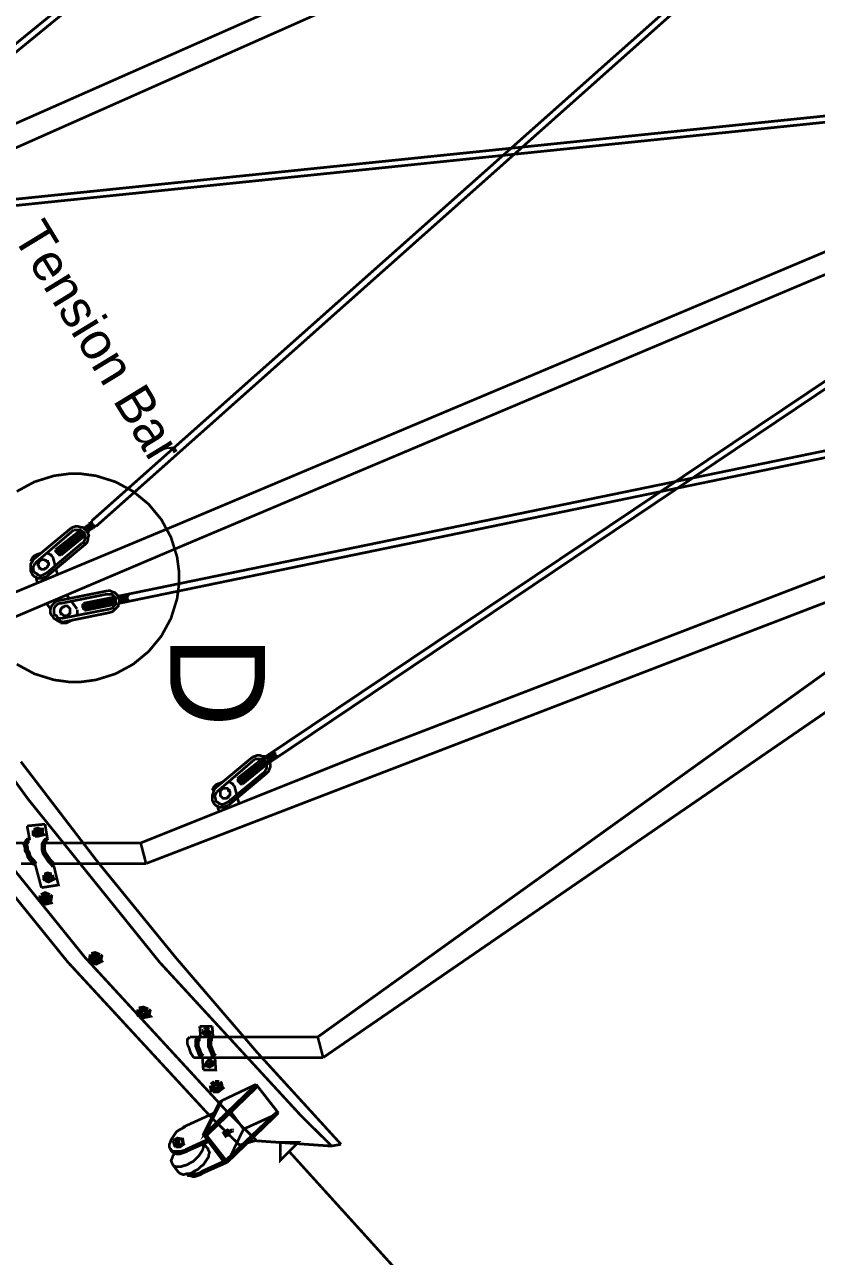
# Model space of a CAD drawing. Extents: x 0 to 11.7, y 0 to 16.5.
# Drawn here: x 5.7 to 7.175, y 6.169 to 8.465 of the extents above; entities that cross this region are included whole.
import ezdxf

# ---------------------------------------------------------------- set-up
doc = ezdxf.new("R2010")
doc.units = 0
doc.layers.get('0').update_dxf_attribs({"linetype": 'CONTINUOUS'})

msp = doc.modelspace()

# ---------------------------------------------------------------- linework, layer by layer
at = {"color": 0}
for points, const_width in [([(7.05111, 9.54443), (5.45281, 8.2411)], 0.005), ([(7.0561, 9.53614), (5.46278, 8.23281)], 0.005), ([(5.20942, 8.07112), (7.55111, 9.10612)], 0.005), ([(7.56944, 9.07275), (5.22775, 8.03276)], 0.005), ([(7.39779, 8.93778), (5.82443, 7.53944)], 0.005), ([(7.40608, 8.92947), (5.83279, 7.52946)], 0.005), ([(7.97444, 8.3711), (5.98443, 7.53276), (5.59278, 7.36947)], 0.005), ([(7.77447, 8.35444), (5.52111, 8.12278)], 0.005), ([(7.77447, 8.34278), (5.52279, 8.11111)], 0.005), ([(7.99447, 8.33778), (6.00444, 7.49778), (5.6161, 7.33279)], 0.005), ([(7.82611, 8.22613), (6.14279, 7.09614)], 0.005), ([(7.82943, 8.21446), (6.1511, 7.0861)], 0.005), ([(8.01281, 7.83946), (5.87446, 7.39947)], 0.005), ([(8.01611, 7.82781), (5.87608, 7.38613)], 0.005), ([(7.72944, 7.64279), (6.32443, 7.10275), (5.91613, 6.93946)], 0.005), ([(5.68506, 7.27263), (5.71804, 7.25472), (5.7545, 7.24338), (5.78386, 7.23942), (5.79362, 7.23942), (5.80344, 7.23942), (5.83279, 7.24338), (5.86919, 7.25472), (5.90218, 7.27263), (5.93093, 7.29633), (5.95464, 7.32508), (5.97254, 7.35807), (5.98389, 7.39447), (5.98779, 7.42383), (5.98779, 7.4336), (5.98779, 7.4336), (5.98779, 7.44342), (5.98389, 7.47276), (5.97254, 7.50922), (5.95464, 7.54221), (5.93093, 7.5709), (5.90218, 7.59462), (5.86919, 7.61253), (5.83279, 7.62386), (5.80344, 7.62776), (5.79362, 7.62776), (5.78386, 7.62776), (5.7545, 7.62386), (5.71804, 7.61253), (5.68506, 7.59462)], 0.005), ([(7.74778, 7.60113), (6.33778, 7.05946), (5.92611, 6.9011)], 0.005), ([(7.75944, 7.57275), (6.25613, 6.53944)], 0.005), ([(5.81278, 7.4961), (5.81614, 7.49946), (5.81776, 7.50444), (5.81776, 7.50776), (5.81944, 7.51281), (5.81776, 7.51611), (5.81614, 7.51942), (5.81446, 7.52279), (5.81108, 7.52447), (5.80778, 7.52778), (5.80447, 7.52778), (5.79943, 7.52946), (5.79443, 7.52946), (5.78944, 7.52778), (5.78614, 7.5261)], 0.005), ([(5.82113, 7.51942), (5.81944, 7.51942), (5.81776, 7.52111), (5.81614, 7.52111), (5.81446, 7.52279), (5.81278, 7.52447), (5.81278, 7.5261), (5.81278, 7.52778), (5.81278, 7.52946)], 0.005), ([(5.82275, 7.52111), (5.82113, 7.52279), (5.81944, 7.52279), (5.81776, 7.52279), (5.81614, 7.52447), (5.81614, 7.5261), (5.81446, 7.52778), (5.81446, 7.52946), (5.81446, 7.53108)], 0.005), ([(5.82611, 7.52447), (5.82443, 7.52447), (5.82275, 7.52447), (5.82113, 7.5261), (5.81944, 7.5261), (5.81776, 7.52778), (5.81776, 7.52946), (5.81614, 7.53108), (5.81614, 7.53276)], 0.005), ([(5.82781, 7.5261), (5.82611, 7.5261), (5.82443, 7.5261), (5.82275, 7.52778), (5.82113, 7.52946), (5.81944, 7.53108), (5.81944, 7.53276), (5.81944, 7.53444)], 0.005), ([(5.83111, 7.52778), (5.82781, 7.52778), (5.82611, 7.52946), (5.82443, 7.53108), (5.82275, 7.53276), (5.82275, 7.53444), (5.82113, 7.53614), (5.82113, 7.53776)], 0.005), ([(5.83279, 7.52946), (5.83111, 7.52946), (5.82943, 7.53108), (5.82781, 7.53108), (5.82611, 7.53276), (5.82611, 7.53444), (5.82443, 7.53614), (5.82443, 7.53776), (5.82443, 7.53944)], 0.005), ([(6.2461, 6.57781), (7.58111, 7.53614)], 0.005), ([(5.78614, 7.5261), (5.7161, 7.46778)], 0.005), ([(5.79113, 7.52279), (5.71946, 7.4611)], 0.005), ([(5.80447, 7.52279), (5.75776, 7.48611)], 0.005), ([(5.81278, 7.51281), (5.76779, 7.47613)], 0.005), ([(5.79275, 7.49778), (5.79113, 7.49778), (5.78944, 7.49778), (5.78776, 7.49946), (5.78614, 7.49946), (5.78614, 7.50108), (5.78444, 7.50276), (5.78444, 7.50444), (5.78444, 7.50612)], 0.005), ([(5.79443, 7.49946), (5.79275, 7.49946), (5.79113, 7.49946), (5.78944, 7.50108), (5.78776, 7.50276), (5.78614, 7.50444), (5.78614, 7.50612), (5.78614, 7.50776)], 0.005), ([(5.79779, 7.50108), (5.79443, 7.50108), (5.79275, 7.50108), (5.79275, 7.50276), (5.79113, 7.50276), (5.78944, 7.50444), (5.78944, 7.50612), (5.78776, 7.50776), (5.78776, 7.50944)], 0.005), ([(5.8061, 7.49778), (5.80946, 7.49946), (5.81108, 7.50276), (5.81278, 7.50612), (5.81278, 7.50944), (5.81278, 7.51281), (5.81108, 7.51611), (5.81108, 7.51779), (5.80778, 7.51942), (5.8061, 7.52111), (5.80279, 7.52279), (5.79943, 7.52279), (5.79611, 7.52279), (5.79113, 7.52279)], 0.005), ([(5.79943, 7.50276), (5.79779, 7.50276), (5.79611, 7.50276), (5.79443, 7.50444), (5.79275, 7.50444), (5.79113, 7.50612), (5.79113, 7.50776), (5.79113, 7.50944), (5.79113, 7.51113)], 0.005), ([(5.80111, 7.50444), (5.79943, 7.50444), (5.79779, 7.50444), (5.79611, 7.50612), (5.79611, 7.50776), (5.79443, 7.50776), (5.79443, 7.50944), (5.79275, 7.51113), (5.79275, 7.51443)], 0.005), ([(5.80447, 7.50612), (5.80279, 7.50612), (5.80111, 7.50776), (5.79943, 7.50776), (5.79779, 7.50944), (5.79611, 7.51113), (5.79611, 7.51281), (5.79611, 7.51443), (5.79611, 7.51611)], 0.005), ([(5.8061, 7.50776), (5.80447, 7.50776), (5.80279, 7.50944), (5.80111, 7.50944), (5.80111, 7.51113), (5.79943, 7.51281), (5.79779, 7.51443), (5.79779, 7.51611), (5.79779, 7.51779)], 0.005), ([(5.80946, 7.51113), (5.80778, 7.51113), (5.8061, 7.51113), (5.80447, 7.51281), (5.80279, 7.51281), (5.80111, 7.51443), (5.80111, 7.51611), (5.80111, 7.51779), (5.79943, 7.51942)], 0.005), ([(5.81108, 7.51281), (5.80946, 7.51281), (5.80778, 7.51281), (5.8061, 7.51443), (5.80447, 7.51443), (5.80447, 7.51611), (5.80279, 7.51779), (5.80279, 7.51942), (5.80279, 7.52111)], 0.005), ([(5.81278, 7.51443), (5.81108, 7.51443), (5.80946, 7.51611), (5.80778, 7.51779), (5.8061, 7.51942), (5.8061, 7.52279)], 0.005), ([(5.80946, 7.5261), (5.80946, 7.52778)], 0.005), ([(5.81944, 7.51779), (5.81776, 7.51779), (5.81614, 7.51779)], 0.005), ([(5.8061, 7.49778), (5.7411, 7.44276), (5.73779, 7.44114), (5.73443, 7.43946), (5.73112, 7.43778), (5.72775, 7.43778), (5.72444, 7.43946), (5.72276, 7.44114), (5.71946, 7.44276), (5.71778, 7.44444), (5.7161, 7.44775), (5.7161, 7.45111), (5.7161, 7.45443), (5.71778, 7.45779), (5.71946, 7.4611)], 0.005), ([(5.81278, 7.4961), (5.7411, 7.43608)], 0.005), ([(5.76779, 7.47613), (5.76611, 7.47613), (5.76443, 7.47613), (5.76281, 7.47775), (5.76112, 7.47944), (5.75944, 7.48112), (5.75776, 7.48281), (5.75776, 7.48611)], 0.005), ([(5.76942, 7.47775), (5.76779, 7.47775), (5.76611, 7.47775), (5.76443, 7.47944), (5.76281, 7.48112), (5.76112, 7.48112), (5.76112, 7.48281), (5.76112, 7.48443), (5.76112, 7.48779)], 0.005), ([(5.77111, 7.47944), (5.76942, 7.47944), (5.76779, 7.47944), (5.76611, 7.48112), (5.76443, 7.48281), (5.76443, 7.48443), (5.76281, 7.48611), (5.76281, 7.48779), (5.76281, 7.48942)], 0.005), ([(5.77447, 7.48112), (5.77279, 7.48112), (5.77111, 7.48281), (5.76942, 7.48281), (5.76779, 7.48443), (5.76611, 7.48611), (5.76611, 7.48779), (5.76443, 7.48942), (5.76443, 7.4911)], 0.005), ([(5.7761, 7.48281), (5.77447, 7.48443), (5.77279, 7.48443), (5.77111, 7.48443), (5.76942, 7.48611), (5.76942, 7.48779), (5.76779, 7.48942), (5.76779, 7.4911), (5.76779, 7.49278)], 0.005), ([(5.77946, 7.48611), (5.77778, 7.48611), (5.7761, 7.48611), (5.77447, 7.48779), (5.77279, 7.48779), (5.77111, 7.48942), (5.77111, 7.4911), (5.76942, 7.49278), (5.76942, 7.49447)], 0.005), ([(5.78108, 7.48779), (5.77946, 7.48779), (5.77778, 7.48779), (5.7761, 7.48942), (5.77447, 7.4911), (5.77279, 7.49278), (5.77279, 7.49447), (5.77279, 7.4961)], 0.005), ([(5.78276, 7.48942), (5.78108, 7.48942), (5.77946, 7.48942), (5.77778, 7.4911), (5.7761, 7.4911), (5.7761, 7.49278), (5.77447, 7.49447), (5.77447, 7.4961), (5.77447, 7.49778)], 0.005), ([(5.78444, 7.4911), (5.78276, 7.4911), (5.78108, 7.4911), (5.78108, 7.49278), (5.77946, 7.49447), (5.77778, 7.49447), (5.77778, 7.4961), (5.7761, 7.49778), (5.7761, 7.49946)], 0.005), ([(5.78776, 7.49278), (5.78614, 7.49278), (5.78444, 7.49447), (5.78276, 7.49447), (5.78108, 7.4961), (5.78108, 7.49778), (5.77946, 7.49946), (5.77946, 7.50108), (5.77946, 7.50276)], 0.005), ([(5.79113, 7.49447), (5.78776, 7.49447), (5.78614, 7.4961), (5.78444, 7.49778), (5.78276, 7.49946), (5.78276, 7.50108), (5.78108, 7.50276), (5.78108, 7.50444)], 0.005), ([(5.7111, 7.46446), (5.71278, 7.46778), (5.71446, 7.47114), (5.71778, 7.47444), (5.72114, 7.47613), (5.72444, 7.47775), (5.72944, 7.47944)], 0.005), ([(5.7411, 7.43608), (5.73611, 7.43446), (5.73281, 7.43278), (5.72775, 7.43278), (5.72444, 7.43278), (5.72114, 7.43446), (5.71778, 7.43608), (5.71446, 7.43946), (5.71278, 7.44276), (5.7111, 7.44612), (5.7111, 7.45111), (5.7111, 7.45443), (5.7111, 7.45942), (5.71446, 7.46446), (5.7161, 7.46778)], 0.005), ([(5.71257, 7.46679), (5.71268, 7.46636), (5.71382, 7.46197), (5.71392, 7.46149)], 0.005), ([(5.73942, 7.47944), (5.74278, 7.47944), (5.7461, 7.47775), (5.74946, 7.47613), (5.75108, 7.47276)], 0.005), ([(5.75228, 7.47314), (5.75271, 7.47162), (5.75667, 7.45622), (5.75706, 7.45464)], 0.005), ([(5.72021, 7.43718), (5.72054, 7.43599), (5.72368, 7.4241), (5.72401, 7.4229)], 0.005), ([(5.7584, 7.44937), (5.75863, 7.44874), (5.76036, 7.44211), (5.76053, 7.4414)], 0.005), ([(5.76281, 7.39111), (5.75776, 7.38943), (5.75444, 7.38613), (5.75108, 7.38276), (5.74946, 7.37944), (5.74778, 7.37608), (5.74778, 7.37278), (5.74778, 7.36778), (5.74946, 7.36442), (5.75276, 7.36111), (5.75444, 7.35781), (5.75776, 7.35612), (5.76281, 7.35275), (5.76611, 7.35275), (5.77111, 7.35113)], 0.005), ([(5.85113, 7.40278), (5.76779, 7.38613), (5.76443, 7.38613), (5.76112, 7.38444), (5.75776, 7.38112), (5.75613, 7.37944), (5.75444, 7.37608), (5.75444, 7.37278), (5.75444, 7.3711), (5.75444, 7.36778), (5.75613, 7.36442), (5.75944, 7.36279), (5.76112, 7.35943), (5.76443, 7.35781), (5.76779, 7.35781)], 0.005), ([(5.85444, 7.40944), (5.76281, 7.39111)], 0.005), ([(5.778, 7.40207), (5.77843, 7.40153), (5.78244, 7.39606), (5.78282, 7.39546)], 0.005), ([(5.78608, 7.39106), (5.78706, 7.38981), (5.7965, 7.37696), (5.79742, 7.37565)], 0.005), ([(5.86778, 7.39779), (5.80946, 7.38613)], 0.005), ([(5.83279, 7.39111), (5.83279, 7.38943), (5.83111, 7.38781), (5.83111, 7.38613), (5.83111, 7.38444), (5.83111, 7.38276), (5.83279, 7.38112), (5.83279, 7.37944), (5.83442, 7.37776)], 0.005), ([(5.8361, 7.39111), (5.83442, 7.38943), (5.83442, 7.38781), (5.83442, 7.38613), (5.83442, 7.38444), (5.83442, 7.38276), (5.8361, 7.38112), (5.8361, 7.37944), (5.83778, 7.37944)], 0.005), ([(5.83946, 7.39279), (5.83778, 7.39111), (5.83778, 7.38943), (5.83778, 7.38781), (5.83778, 7.38613), (5.83778, 7.38444), (5.83946, 7.38276), (5.83946, 7.38112), (5.8411, 7.37944)], 0.005), ([(5.84278, 7.39279), (5.8411, 7.39111), (5.8411, 7.38943), (5.8411, 7.38781), (5.8411, 7.38613), (5.8411, 7.38444), (5.8411, 7.38276), (5.84278, 7.38112), (5.84446, 7.37944)], 0.005), ([(5.84614, 7.39279), (5.84446, 7.39111), (5.84446, 7.38943), (5.84278, 7.38781), (5.84278, 7.38613), (5.84446, 7.38444), (5.84446, 7.38276), (5.84614, 7.38112), (5.84776, 7.38112)], 0.005), ([(5.84776, 7.39442), (5.84614, 7.39279), (5.84614, 7.39111), (5.84614, 7.38943), (5.84614, 7.38781), (5.84614, 7.38613), (5.84776, 7.38444), (5.84776, 7.38276), (5.84944, 7.38112)], 0.005), ([(5.85113, 7.39442), (5.84944, 7.39279), (5.84944, 7.39111), (5.84944, 7.38943), (5.84944, 7.38781), (5.84944, 7.38613), (5.84944, 7.38444), (5.85113, 7.38276), (5.85275, 7.38112)], 0.005), ([(5.85113, 7.40278), (5.85612, 7.40278), (5.85943, 7.40278), (5.86279, 7.40278), (5.86442, 7.4011), (5.86778, 7.39779), (5.86947, 7.39611), (5.86947, 7.39279), (5.86947, 7.38943), (5.86947, 7.38781), (5.86947, 7.38444), (5.8661, 7.38112), (5.86442, 7.37776), (5.86111, 7.37608)], 0.005), ([(5.85444, 7.39442), (5.85275, 7.39279), (5.85275, 7.39111), (5.85275, 7.38943), (5.85275, 7.38781), (5.85275, 7.38613), (5.85275, 7.38444), (5.85444, 7.38276), (5.85612, 7.38276)], 0.005), ([(5.85444, 7.40944), (5.85943, 7.40944), (5.86279, 7.40776), (5.86778, 7.40608), (5.8711, 7.40278), (5.87278, 7.4011), (5.87446, 7.39611), (5.87608, 7.39279), (5.87608, 7.38943), (5.87446, 7.38444), (5.87446, 7.38112), (5.8711, 7.37776), (5.86778, 7.37446), (5.86442, 7.3711), (5.86111, 7.36947)], 0.005), ([(5.85781, 7.39611), (5.85612, 7.39442), (5.85612, 7.39279), (5.85444, 7.39111), (5.85444, 7.38943), (5.85612, 7.38781), (5.85612, 7.38613), (5.85781, 7.38444), (5.85943, 7.38276)], 0.005), ([(5.85943, 7.39611), (5.85943, 7.39442), (5.85781, 7.39279), (5.85781, 7.39111), (5.85781, 7.38943), (5.85943, 7.38781), (5.85943, 7.38613), (5.86111, 7.38444)], 0.005), ([(5.86279, 7.39611), (5.86111, 7.39442), (5.86111, 7.39279), (5.86111, 7.39111), (5.86111, 7.38781), (5.86279, 7.38781), (5.86279, 7.38613), (5.86442, 7.38444)], 0.005), ([(5.8661, 7.39779), (5.86442, 7.39611), (5.86442, 7.39442), (5.86442, 7.39279), (5.86442, 7.39111), (5.86442, 7.38943), (5.8661, 7.38781), (5.8661, 7.38613), (5.86778, 7.38444)], 0.005), ([(5.86778, 7.39611), (5.86778, 7.39442), (5.86778, 7.39279), (5.86778, 7.39111), (5.86778, 7.38943), (5.86947, 7.38781), (5.86947, 7.38613)], 0.005), ([(5.87608, 7.39947), (5.87446, 7.39947), (5.87446, 7.39779)], 0.005), ([(5.87776, 7.39947), (5.87608, 7.39779), (5.87608, 7.39611), (5.87608, 7.39442), (5.87608, 7.39279), (5.87608, 7.39111), (5.87776, 7.38943), (5.87776, 7.38781), (5.87944, 7.38781)], 0.005), ([(5.88113, 7.4011), (5.87944, 7.39947), (5.87944, 7.39779), (5.87944, 7.39611), (5.87944, 7.39442), (5.87944, 7.39279), (5.87944, 7.39111), (5.88113, 7.38943), (5.88276, 7.38781)], 0.005), ([(5.88444, 7.4011), (5.88276, 7.39947), (5.88276, 7.39779), (5.88276, 7.39611), (5.88276, 7.39442), (5.88276, 7.39279), (5.88276, 7.39111), (5.88444, 7.38943), (5.88612, 7.38781)], 0.005), ([(5.88781, 7.4011), (5.88612, 7.4011), (5.88612, 7.39947), (5.88444, 7.39779), (5.88444, 7.39442), (5.88612, 7.39279), (5.88612, 7.39111), (5.88781, 7.39111), (5.88943, 7.38943)], 0.005), ([(5.88943, 7.40278), (5.88943, 7.4011), (5.88781, 7.39947), (5.88781, 7.39779), (5.88781, 7.39611), (5.88943, 7.39442), (5.88943, 7.39279), (5.89111, 7.39111), (5.89111, 7.38943)], 0.005), ([(5.89279, 7.40278), (5.89279, 7.4011), (5.89111, 7.39947), (5.89111, 7.39779), (5.89111, 7.39611), (5.89111, 7.39442), (5.89279, 7.39279), (5.89279, 7.39111), (5.89442, 7.39111)], 0.005), ([(5.74046, 7.38613), (5.74121, 7.38514), (5.74849, 7.37528), (5.74918, 7.37424)], 0.005), ([(5.86111, 7.37608), (5.76779, 7.35781)], 0.005), ([(5.86111, 7.36947), (5.77111, 7.35113)], 0.005), ([(5.79611, 7.36279), (5.79779, 7.3661), (5.79779, 7.36947), (5.79779, 7.37278), (5.79779, 7.37446)], 0.005), ([(5.80946, 7.38613), (5.80946, 7.38444), (5.80778, 7.38276), (5.80778, 7.38112), (5.80778, 7.37944), (5.80946, 7.37776), (5.80946, 7.37608), (5.81108, 7.37446), (5.81108, 7.37278)], 0.005), ([(5.81278, 7.38613), (5.81108, 7.38444), (5.81108, 7.38276), (5.81108, 7.38112), (5.81108, 7.37944), (5.81108, 7.37776), (5.81108, 7.37608), (5.81278, 7.37446), (5.81446, 7.37446)], 0.005), ([(5.86947, 7.38444), (5.81108, 7.37278)], 0.005), ([(5.81614, 7.38781), (5.81446, 7.38613), (5.81446, 7.38444), (5.81278, 7.38276), (5.81278, 7.38112), (5.81446, 7.37944), (5.81446, 7.37776), (5.81614, 7.37608), (5.81776, 7.37446)], 0.005), ([(5.81776, 7.38781), (5.81776, 7.38613), (5.81776, 7.38444), (5.81614, 7.38276), (5.81614, 7.38112), (5.81776, 7.37944), (5.81776, 7.37776), (5.81944, 7.37608), (5.81944, 7.37446)], 0.005), ([(5.82113, 7.38781), (5.82113, 7.38613), (5.81944, 7.38444), (5.81944, 7.38276), (5.81944, 7.38112), (5.82113, 7.37944), (5.82113, 7.37776), (5.82275, 7.37776), (5.82275, 7.37608)], 0.005), ([(5.82443, 7.38943), (5.82443, 7.38781), (5.82275, 7.38613), (5.82275, 7.38444), (5.82275, 7.38276), (5.82275, 7.38112), (5.82443, 7.37944), (5.82443, 7.37776), (5.82611, 7.37608)], 0.005), ([(5.82781, 7.38943), (5.82611, 7.38781), (5.82611, 7.38613), (5.82611, 7.38444), (5.82611, 7.38276), (5.82611, 7.38112), (5.82781, 7.37944), (5.82781, 7.37776), (5.82943, 7.37776)], 0.005), ([(5.82943, 7.38943), (5.82781, 7.38781), (5.82781, 7.38613), (5.82781, 7.38276), (5.82943, 7.38112), (5.82943, 7.37944), (5.83111, 7.37944), (5.83111, 7.37776)], 0.005), ([(5.87608, 7.38781), (5.87776, 7.38613)], 0.005), ([(5.76411, 7.354), (5.76438, 7.35368), (5.76682, 7.35037), (5.76704, 7.35004)], 0.005), ([(5.76611, 7.34944), (5.76942, 7.34944), (5.77279, 7.34944), (5.77778, 7.34944), (5.78108, 7.35113), (5.78444, 7.35275), (5.78776, 7.35444)], 0.005), ([(5.52186, 7.09212), (5.56776, 7.02914), (5.81222, 6.72613), (6.07601, 6.43983), (6.13157, 6.38514)], 0.005), ([(6.12446, 7.09944), (6.05447, 7.04113)], 0.005), ([(6.12944, 7.09614), (6.05778, 7.03444)], 0.005), ([(6.14279, 7.09614), (6.09614, 7.05946)], 0.005), ([(6.1511, 7.06944), (6.15446, 7.07275), (6.15608, 7.07781), (6.15776, 7.08111), (6.15776, 7.0861), (6.15608, 7.08946), (6.15446, 7.09278), (6.15278, 7.09614), (6.14947, 7.09776), (6.14611, 7.10113), (6.14279, 7.10113), (6.13781, 7.10275), (6.13276, 7.10275), (6.12944, 7.10113), (6.12446, 7.09944)], 0.005), ([(6.14611, 7.07113), (6.14779, 7.07275), (6.14947, 7.07611), (6.1511, 7.07943), (6.1511, 7.08279), (6.1511, 7.0861), (6.1511, 7.08946), (6.14947, 7.0911), (6.14611, 7.09446), (6.14442, 7.09614), (6.14111, 7.09614), (6.13781, 7.09614), (6.13444, 7.09614), (6.12944, 7.09614)], 0.005), ([(6.14779, 7.08442), (6.14611, 7.08442), (6.14442, 7.08442), (6.14279, 7.0861), (6.14111, 7.0861), (6.13943, 7.08778), (6.13943, 7.08946), (6.13943, 7.0911), (6.13943, 7.09278)], 0.005), ([(6.14947, 7.0861), (6.14779, 7.0861), (6.14611, 7.0861), (6.14442, 7.08778), (6.14279, 7.08946), (6.14111, 7.0911), (6.14111, 7.09278), (6.14111, 7.09446)], 0.005), ([(6.1511, 7.08778), (6.14947, 7.08778), (6.14779, 7.08946), (6.14611, 7.0911), (6.14442, 7.09278), (6.14442, 7.09446), (6.14442, 7.09614)], 0.005), ([(6.14947, 7.09944), (6.14947, 7.10113)], 0.005), ([(6.16114, 7.09278), (6.15944, 7.09278), (6.15776, 7.09446), (6.15608, 7.09446), (6.15446, 7.09614), (6.15278, 7.09776), (6.15278, 7.09944), (6.1511, 7.10113), (6.1511, 7.10275)], 0.005), ([(6.16276, 7.09446), (6.16114, 7.09446), (6.15944, 7.09614), (6.15776, 7.09614), (6.15608, 7.09776), (6.15446, 7.09944), (6.15446, 7.10113), (6.15446, 7.10275), (6.15446, 7.10444)], 0.005), ([(6.16444, 7.09614), (6.16276, 7.09776), (6.16114, 7.09776), (6.15944, 7.09776), (6.15944, 7.09944), (6.15776, 7.10113), (6.15776, 7.10275), (6.15608, 7.10444), (6.15608, 7.10612)], 0.005), ([(6.16775, 7.09776), (6.16613, 7.09776), (6.16444, 7.09944), (6.16276, 7.09944), (6.16114, 7.10113), (6.16114, 7.10275), (6.15944, 7.10444), (6.15944, 7.10612), (6.15944, 7.10781)], 0.005), ([(6.17111, 7.09944), (6.16943, 7.09944), (6.16775, 7.10113), (6.16613, 7.10113), (6.16444, 7.10275), (6.16276, 7.10444), (6.16276, 7.10612), (6.16114, 7.10781), (6.16114, 7.10943)], 0.005), ([(6.17279, 7.10113), (6.17111, 7.10113), (6.16943, 7.10113), (6.16775, 7.10275), (6.16613, 7.10444), (6.16613, 7.10612), (6.16444, 7.10612), (6.16444, 7.10943), (6.16444, 7.11111)], 0.005), ([(5.48812, 7.08479), (5.53424, 7.02165), (5.77989, 6.71783), (6.04492, 6.43083), (6.10075, 6.37603)], 0.005), ([(5.6606, 7.08388), (5.7066, 7.02072), (5.95171, 6.71674), (6.21625, 6.42958), (6.27197, 6.37472)], 0.005), ([(5.69276, 7.0911), (5.83442, 6.90608), (5.98112, 6.72613), (6.13276, 6.54943), (6.28944, 6.37776)], 0.005), ([(6.14611, 7.07113), (6.07943, 7.01611), (6.07611, 7.01443), (6.07275, 7.01281), (6.06944, 7.01112), (6.06614, 7.01112), (6.06278, 7.01281), (6.06108, 7.01443), (6.05778, 7.01611), (6.0561, 7.01779), (6.0561, 7.02111), (6.05447, 7.02447), (6.05447, 7.02778), (6.0561, 7.03108), (6.05778, 7.03444)], 0.005), ([(6.1511, 7.06944), (6.07943, 7.00944)], 0.005), ([(6.1511, 7.0861), (6.10612, 7.04943)], 0.005), ([(6.11947, 7.06108), (6.11778, 7.06108), (6.1161, 7.06108), (6.11442, 7.06278), (6.11279, 7.06446), (6.11111, 7.06614), (6.11111, 7.06776), (6.11111, 7.06944)], 0.005), ([(6.1211, 7.06278), (6.11947, 7.06278), (6.11778, 7.06278), (6.1161, 7.06446), (6.1161, 7.06614), (6.11442, 7.06614), (6.11279, 7.06776), (6.11279, 7.06944), (6.11279, 7.07113)], 0.005), ([(6.12446, 7.06446), (6.12278, 7.06446), (6.1211, 7.06446), (6.11947, 7.06614), (6.11778, 7.06776), (6.1161, 7.06776), (6.1161, 7.06944), (6.11442, 7.07113), (6.11442, 7.07443)], 0.005), ([(6.12608, 7.06614), (6.12446, 7.06614), (6.12278, 7.06776), (6.1211, 7.06776), (6.11947, 7.06944), (6.11947, 7.07113), (6.11778, 7.07275), (6.11778, 7.07443), (6.11778, 7.07611)], 0.005), ([(6.12944, 7.06776), (6.12776, 7.06776), (6.12608, 7.06944), (6.12446, 7.06944), (6.12278, 7.07113), (6.1211, 7.07275), (6.1211, 7.07443), (6.11947, 7.07611), (6.11947, 7.07781)], 0.005), ([(6.13113, 7.07113), (6.12944, 7.07113), (6.12776, 7.07113), (6.12608, 7.07275), (6.12446, 7.07275), (6.12446, 7.07443), (6.12278, 7.07611), (6.12278, 7.07781), (6.12278, 7.07943)], 0.005), ([(6.13276, 7.07275), (6.13113, 7.07275), (6.12944, 7.07275), (6.12944, 7.07443), (6.12776, 7.07443), (6.12608, 7.07611), (6.12608, 7.07781), (6.12446, 7.07943), (6.12446, 7.08111)], 0.005), ([(6.13612, 7.07443), (6.13444, 7.07443), (6.13276, 7.07443), (6.13113, 7.07611), (6.12944, 7.07611), (6.12776, 7.07781), (6.12776, 7.07943), (6.12608, 7.08111), (6.12608, 7.08279)], 0.005), ([(6.13781, 7.07611), (6.13612, 7.07611), (6.13444, 7.07611), (6.13276, 7.07781), (6.13113, 7.07781), (6.13113, 7.07943), (6.12944, 7.08111), (6.12944, 7.08279), (6.12944, 7.08442)], 0.005), ([(6.13943, 7.07781), (6.13781, 7.07781), (6.13612, 7.07781), (6.13612, 7.07943), (6.13444, 7.08111), (6.13276, 7.08279), (6.13113, 7.0861), (6.13113, 7.08778)], 0.005), ([(6.14279, 7.07943), (6.14111, 7.07943), (6.13943, 7.08111), (6.13781, 7.08111), (6.13612, 7.08279), (6.13612, 7.08442), (6.13444, 7.0861), (6.13444, 7.08778), (6.13444, 7.08946)], 0.005), ([(6.14442, 7.08111), (6.14279, 7.08279), (6.14111, 7.08279), (6.13943, 7.08279), (6.13943, 7.08442), (6.13781, 7.0861), (6.13781, 7.08778), (6.13612, 7.08946), (6.13612, 7.0911)], 0.005), ([(6.15776, 7.0911), (6.15608, 7.0911)], 0.005), ([(6.04943, 7.03776), (6.05111, 7.04113), (6.05279, 7.04443), (6.0561, 7.04779), (6.05946, 7.04943), (6.06446, 7.05111), (6.06776, 7.05279)], 0.005), ([(6.07943, 7.05279), (6.08279, 7.05279), (6.08442, 7.05111), (6.08778, 7.04943), (6.08946, 7.04611)], 0.005), ([(6.0906, 7.0465), (6.09104, 7.04497), (6.095, 7.02957), (6.09538, 7.028)], 0.005), ([(6.10612, 7.04943), (6.10444, 7.04943), (6.10275, 7.04943), (6.10113, 7.05111), (6.09944, 7.05279), (6.09776, 7.05447), (6.09776, 7.05778), (6.09614, 7.05946)], 0.005), ([(6.10781, 7.05111), (6.10612, 7.05111), (6.10444, 7.05111), (6.10275, 7.05279), (6.10113, 7.05447), (6.09944, 7.0561), (6.09944, 7.05778), (6.09944, 7.06108)], 0.005), ([(6.10943, 7.05279), (6.10781, 7.05279), (6.10612, 7.05447), (6.10444, 7.05447), (6.10444, 7.0561), (6.10275, 7.05778), (6.10113, 7.05946), (6.10113, 7.06108), (6.10113, 7.06278)], 0.005), ([(6.11279, 7.05447), (6.11111, 7.05447), (6.10943, 7.0561), (6.10781, 7.0561), (6.10612, 7.05778), (6.10444, 7.05946), (6.10444, 7.06108), (6.10444, 7.06278), (6.10444, 7.06446)], 0.005), ([(6.11442, 7.05778), (6.11279, 7.05778), (6.11111, 7.05778), (6.10943, 7.05946), (6.10781, 7.06108), (6.10612, 7.06278), (6.10612, 7.06446), (6.10612, 7.06614)], 0.005), ([(6.11778, 7.05946), (6.1161, 7.05946), (6.11442, 7.05946), (6.11279, 7.06108), (6.11111, 7.06108), (6.10943, 7.06278), (6.10943, 7.06446), (6.10943, 7.06614), (6.10781, 7.06776)], 0.005), ([(6.07943, 7.00944), (6.07443, 7.00776), (6.07113, 7.00613), (6.06614, 7.00613), (6.06278, 7.00613), (6.05946, 7.00776), (6.0561, 7.00944), (6.05279, 7.01281), (6.05111, 7.01611), (6.04943, 7.01942), (6.04943, 7.02447), (6.04943, 7.02778), (6.05111, 7.03276), (6.05279, 7.03776), (6.05447, 7.04113)], 0.005), ([(6.05089, 7.0401), (6.05106, 7.03965), (6.05214, 7.03526), (6.05225, 7.03483)], 0.005), ([(6.0586, 7.01047), (6.05892, 7.00933), (6.06207, 6.99744), (6.06233, 6.99625)], 0.005), ([(6.09679, 7.02268), (6.09694, 7.02203), (6.09868, 7.01546), (6.09885, 7.01476)], 0.005), ([(5.73779, 6.97444), (5.70443, 6.97114)], 0.005), ([(5.70443, 6.97114), (5.70942, 6.94444)], 0.005), ([(5.72944, 6.96278), (5.72444, 6.96446), (5.71778, 6.96278)], 0.01), ([(5.71946, 6.95443), (5.71778, 6.95611), (5.71778, 6.96278)], 0.01), ([(5.71778, 6.95611), (5.72444, 6.95443), (5.72944, 6.95779), (5.72944, 6.96278)], 0.01), ([(5.71946, 6.95443), (5.72444, 6.95443), (5.73112, 6.95611), (5.72944, 6.95779)], 0.01), ([(5.72444, 6.9611), (5.72276, 6.95942), (5.72114, 6.95942)], 0.01), ([(5.72444, 6.95942), (5.72444, 6.9611)], 0.01), ([(5.73112, 6.95611), (5.73112, 6.96278), (5.72944, 6.96278)], 0.01), ([(5.73779, 6.97444), (5.74278, 6.94444)], 0.005), ([(5.67779, 6.93946), (5.70281, 6.93946)], 0.005), ([(5.70942, 6.94444), (5.70611, 6.94444), (5.70443, 6.94276), (5.70281, 6.93946), (5.70111, 6.93608), (5.70281, 6.9311), (5.70281, 6.92611), (5.70611, 6.92111), (5.70779, 6.91444), (5.7111, 6.90944), (5.7161, 6.90446), (5.71946, 6.89947)], 0.01), ([(5.74278, 6.94444), (5.73942, 6.94444), (5.73779, 6.94276), (5.73611, 6.93946), (5.73443, 6.93608), (5.73443, 6.9311), (5.73443, 6.92779), (5.73611, 6.92111), (5.73942, 6.91613), (5.74278, 6.91114), (5.7461, 6.90608), (5.75108, 6.9011), (5.75444, 6.89611)], 0.01), ([(5.73443, 6.93946), (5.91613, 6.93946)], 0.005), ([(5.91613, 6.93946), (5.92611, 6.9011)], 0.005), ([(5.69276, 6.9011), (5.71778, 6.9011)], 0.005), ([(5.71946, 6.89947), (5.73112, 6.85612)], 0.005), ([(5.75444, 6.89611), (5.76281, 6.86111), (5.73112, 6.85612)], 0.005), ([(5.74946, 6.9011), (5.92611, 6.9011)], 0.005), ([(5.74946, 6.87944), (5.74278, 6.88113), (5.73779, 6.87944)], 0.01), ([(5.73942, 6.8711), (5.73779, 6.87278), (5.73779, 6.87944)], 0.01), ([(5.73779, 6.87278), (5.74447, 6.8711), (5.74946, 6.87446), (5.74946, 6.87944)], 0.01), ([(5.73942, 6.8711), (5.74447, 6.86947), (5.75108, 6.87278), (5.74946, 6.87446)], 0.01), ([(5.74447, 6.87608), (5.74278, 6.87608)], 0.01), ([(5.74447, 6.86947), (5.74447, 6.8711)], 0.01), ([(5.75108, 6.87278), (5.74946, 6.87944)], 0.01), ([(5.73112, 6.83111), (5.72944, 6.83279), (5.73112, 6.8411)], 0.01), ([(5.72944, 6.83279), (5.73779, 6.82943), (5.74447, 6.83279), (5.7461, 6.8411)], 0.01), ([(5.7461, 6.8411), (5.73779, 6.84446), (5.73112, 6.8411)], 0.01), ([(5.73942, 6.83778), (5.73611, 6.83778)], 0.01), ([(5.73779, 6.8361), (5.73779, 6.83778)], 0.01), ([(5.7461, 6.82943), (5.74778, 6.83946), (5.7461, 6.8411)], 0.01), ([(5.73112, 6.83111), (5.73942, 6.82781), (5.7461, 6.82943), (5.74447, 6.83279)], 0.01), ([(5.73942, 6.82781), (5.73779, 6.82943)], 0.01), ([(5.82443, 6.71946), (5.82275, 6.72114), (5.82443, 6.73112)], 0.01), ([(5.82275, 6.72114), (5.83111, 6.71778), (5.83778, 6.72114), (5.83946, 6.72944)], 0.01), ([(5.83946, 6.72944), (5.83111, 6.73281), (5.82443, 6.73112)], 0.01), ([(5.82943, 6.72444), (5.82781, 6.72444)], 0.01), ([(5.83279, 6.72613), (5.82943, 6.72613)], 0.01), ([(5.83111, 6.72444), (5.83111, 6.72613)], 0.01), ([(5.83946, 6.71946), (5.8411, 6.72775), (5.83946, 6.72944)], 0.01), ([(5.82443, 6.71946), (5.83279, 6.7161), (5.83946, 6.71946), (5.83778, 6.72114)], 0.01), ([(5.83279, 6.7161), (5.83111, 6.71778)], 0.01), ([(5.92947, 6.62776), (5.92111, 6.63113), (5.91276, 6.62944)], 0.01), ([(5.91444, 6.61778), (5.91276, 6.61947), (5.91276, 6.62944)], 0.01), ([(5.91276, 6.61947), (5.91943, 6.61778), (5.92779, 6.61947), (5.92947, 6.62776)], 0.01), ([(5.91444, 6.61778), (5.92111, 6.6161), (5.92947, 6.61778), (5.92779, 6.61947)], 0.01), ([(5.92111, 6.62446), (5.91943, 6.62446)], 0.01), ([(5.92111, 6.6161), (5.91943, 6.61778)], 0.01), ([(5.92111, 6.62446), (5.92111, 6.62608)], 0.01), ([(5.92947, 6.61778), (5.9311, 6.62608), (5.92947, 6.62776)], 0.01), ([(6.04943, 6.59776), (6.0261, 6.59776)], 0.005), ([(6.0261, 6.59776), (6.02778, 6.57611)], 0.005), ([(6.03614, 6.58442), (6.03444, 6.5861), (6.03444, 6.5911)], 0.01), ([(6.04275, 6.58946), (6.03944, 6.5911), (6.03444, 6.5911)], 0.01), ([(6.03444, 6.5861), (6.03776, 6.58442), (6.04275, 6.5861), (6.04275, 6.58946)], 0.01), ([(6.03614, 6.58442), (6.03944, 6.58279), (6.04275, 6.58442), (6.04275, 6.5861)], 0.01), ([(6.03944, 6.58778), (6.03776, 6.58778)], 0.01), ([(6.03944, 6.58279), (6.03776, 6.58442)], 0.01), ([(6.04275, 6.58442), (6.04275, 6.58946)], 0.01), ([(6.04943, 6.59776), (6.05111, 6.57611)], 0.005), ([(6.00776, 6.57781), (6.00613, 6.57611), (6.00444, 6.57443), (6.00276, 6.57275), (6.00276, 6.56944), (6.00276, 6.56614), (6.00444, 6.56108), (6.00613, 6.55778), (6.00776, 6.55279), (6.00944, 6.54779), (6.01281, 6.54275), (6.01443, 6.53944)], 0.005), ([(6.00776, 6.57781), (6.2461, 6.57781)], 0.005), ([(6.02778, 6.57611), (6.0261, 6.57611), (6.02447, 6.57443), (6.02279, 6.57275), (6.02111, 6.57113), (6.02111, 6.56776), (6.02111, 6.56446), (6.02111, 6.56108), (6.02279, 6.5561), (6.02447, 6.55279), (6.0261, 6.54779), (6.02778, 6.54443), (6.03108, 6.54113)], 0.01), ([(6.05111, 6.57611), (6.04943, 6.57611), (6.04779, 6.57443), (6.04611, 6.57275), (6.04443, 6.57113), (6.04443, 6.56776), (6.04443, 6.56446), (6.04443, 6.56108), (6.04611, 6.55778), (6.04779, 6.55279), (6.04943, 6.54943), (6.05111, 6.54443), (6.05447, 6.54113)], 0.01), ([(6.2461, 6.57781), (6.25613, 6.53944)], 0.005), ([(6.03108, 6.54113), (6.03276, 6.51611)], 0.005), ([(6.05447, 6.54113), (6.0561, 6.51611), (6.03276, 6.51611)], 0.005), ([(6.01443, 6.53944), (6.25613, 6.53944)], 0.005), ([(6.04113, 6.5261), (6.03944, 6.5261), (6.04113, 6.53108)], 0.01), ([(6.03944, 6.5261), (6.04443, 6.52447), (6.04779, 6.5261), (6.04779, 6.53108)], 0.01), ([(6.04779, 6.53108), (6.04443, 6.53276), (6.04113, 6.53108)], 0.01), ([(6.04779, 6.53108), (6.04943, 6.52946), (6.04779, 6.5261), (6.04443, 6.52447), (6.04113, 6.5261)], 0.01), ([(6.04443, 6.52778), (6.04443, 6.52946)], 0.01), ([(6.05447, 6.49278), (6.04779, 6.48779)], 0.01), ([(6.04943, 6.47944), (6.05778, 6.47944), (6.06446, 6.48443), (6.06278, 6.49278)], 0.01), ([(6.06278, 6.49278), (6.05447, 6.49278)], 0.01), ([(6.06614, 6.48281), (6.06446, 6.4911), (6.06278, 6.49278)], 0.01), ([(6.13113, 6.48942), (6.03614, 6.39779), (6.06776, 6.45942)], 0.005), ([(6.13444, 6.48611), (6.03944, 6.39442)], 0.005), ([(6.05111, 6.47775), (6.04943, 6.47944), (6.04779, 6.48779)], 0.01), ([(6.05111, 6.47775), (6.05946, 6.47775), (6.06614, 6.48281), (6.06446, 6.48443)], 0.01), ([(6.05447, 6.48443), (6.05279, 6.48443)], 0.01), ([(6.0561, 6.48611), (6.05447, 6.48611)], 0.01), ([(6.0561, 6.48611), (6.0561, 6.48779)], 0.01), ([(6.05946, 6.47775), (6.05778, 6.47944)], 0.01), ([(6.06776, 6.45942), (6.13113, 6.48942)], 0.005), ([(6.13113, 6.48942), (6.17279, 6.43608)], 0.005), ([(6.06278, 6.45611), (6.03276, 6.39611), (6.07275, 6.34278)], 0.005), ([(6.06776, 6.45942), (6.06278, 6.45611)], 0.005), ([(6.05279, 6.43608), (5.99447, 6.40944)], 0.005), ([(6.17111, 6.43946), (6.07443, 6.34776)], 0.005), ([(6.17279, 6.43608), (6.07781, 6.34446)], 0.005), ([(6.08442, 6.43778), (6.10781, 6.40608), (6.16276, 6.4311)], 0.005), ([(5.99946, 6.41114), (5.99447, 6.40776), (5.98779, 6.40446), (5.98281, 6.4011), (5.97944, 6.39611), (5.97613, 6.39111), (5.97276, 6.38612), (5.97114, 6.38113), (5.96946, 6.37776), (5.96946, 6.37278), (5.97114, 6.36947), (5.97276, 6.36778), (5.97613, 6.36442), (5.98112, 6.36442), (5.98443, 6.36442), (5.98942, 6.36442), (5.9961, 6.3661), (6.00108, 6.36778)], 0.005), ([(6.07443, 6.40278), (6.07781, 6.40446), (6.07943, 6.40278)], 0.005), ([(6.0861, 6.40446), (6.07611, 6.4011)], 0.005), ([(6.08279, 6.35444), (6.10781, 6.40608)], 0.005), ([(5.99278, 6.38781), (5.98443, 6.38943), (5.97613, 6.38444)], 0.005), ([(5.98112, 6.37278), (5.97944, 6.37446), (5.97613, 6.38444)], 0.005), ([(5.97944, 6.37446), (5.98779, 6.37446), (5.99447, 6.37944), (5.99278, 6.38781)], 0.005), ([(5.98611, 6.38276), (5.98443, 6.38113)], 0.005), ([(5.98611, 6.38113), (5.98611, 6.38276)], 0.005), ([(5.9961, 6.37776), (5.99447, 6.38781), (5.99278, 6.38781)], 0.005), ([(6.03944, 6.38612), (5.99946, 6.36778)], 0.005), ([(6.04275, 6.38276), (6.00108, 6.36442)], 0.005), ([(6.03614, 6.39779), (6.03276, 6.39611)], 0.005), ([(6.03614, 6.39779), (6.07781, 6.34446)], 0.005), ([(6.07275, 6.39779), (6.07113, 6.39779), (6.07443, 6.39279), (6.07611, 6.39442)], 0.005), ([(6.07113, 6.39779), (6.07113, 6.40278)], 0.005), ([(6.07443, 6.40278), (6.07113, 6.40278)], 0.005), ([(6.07443, 6.40278), (6.07275, 6.39779), (6.07611, 6.39442), (6.08111, 6.39442)], 0.005), ([(6.08111, 6.39442), (6.07781, 6.39442), (6.07443, 6.39279)], 0.005), ([(6.07611, 6.4011), (6.07611, 6.39947), (6.07611, 6.39779), (6.07781, 6.39779)], 0.005), ([(6.08778, 6.40278), (6.07781, 6.39779)], 0.005), ([(6.08111, 6.39947), (6.08111, 6.39442)], 0.005), ([(6.28944, 6.37776), (6.27111, 6.37446), (6.12944, 6.38444), (6.09944, 6.37608)], 0.005), ([(5.97114, 6.36947), (5.97276, 6.3661), (5.97613, 6.36279), (5.97944, 6.36111), (5.98281, 6.35943), (5.98779, 6.35943), (5.99278, 6.36111), (5.99778, 6.36279), (6.00276, 6.36442)], 0.005), ([(5.97944, 6.36111), (5.97613, 6.35612), (5.97444, 6.35113), (5.97276, 6.34776), (5.97444, 6.34278), (5.97613, 6.33946), (5.97775, 6.33778), (5.98112, 6.3361), (5.98611, 6.3361), (5.9911, 6.3361), (5.9961, 6.33778), (6.00276, 6.33946), (6.00776, 6.34278), (6.01443, 6.34614), (6.01942, 6.35113), (6.02447, 6.35612), (6.02778, 6.36111), (6.03108, 6.3661), (6.03276, 6.3711), (6.03276, 6.37446), (6.03276, 6.37776)], 0.005), ([(5.98112, 6.37278), (5.98942, 6.37278), (5.9961, 6.37776), (5.99447, 6.37944)], 0.005), ([(5.98611, 6.32611), (5.98779, 6.32443), (5.9911, 6.32275), (5.9961, 6.32113), (6.00108, 6.32275), (6.00613, 6.32275), (6.01112, 6.32443), (6.01611, 6.32781), (6.02279, 6.33111), (6.02778, 6.3361), (6.03276, 6.33946), (6.03614, 6.34446), (6.03944, 6.34944), (6.04275, 6.35444), (6.04275, 6.35781), (6.04443, 6.36279), (6.04275, 6.3661), (6.04113, 6.36778)], 0.005), ([(5.98942, 6.37278), (5.98779, 6.37446)], 0.005), ([(6.03276, 6.37944), (6.04275, 6.36778)], 0.005), ([(6.19276, 6.36442), (6.39947, 6.13612)], 0.005), ([(5.97613, 6.33946), (5.98611, 6.32611)], 0.005), ([(6.07781, 6.34446), (6.03276, 6.32443), (6.02778, 6.32113), (6.02279, 6.31944), (6.01779, 6.31776), (6.01281, 6.31776), (6.00776, 6.31944), (6.00444, 6.31944), (6.00276, 6.32275)], 0.005), ([(6.07113, 6.34614), (6.03108, 6.32781), (6.0261, 6.32443), (6.02111, 6.32275), (6.01611, 6.32275), (6.01112, 6.32275), (6.00613, 6.32275)], 0.005)]:
    msp.add_lwpolyline(points, dxfattribs=dict(at, const_width=const_width))
for points, const_width in [([(5.74278, 7.46278), (5.74447, 7.4611), (5.74447, 7.45942), (5.74447, 7.45779), (5.74278, 7.45611), (5.74278, 7.45443), (5.7411, 7.45281), (5.73942, 7.45111), (5.73779, 7.45111), (5.73611, 7.44943), (5.73443, 7.44943), (5.73281, 7.44943), (5.73112, 7.44943), (5.72944, 7.45111), (5.72775, 7.45111), (5.72775, 7.45281), (5.72613, 7.45443), (5.72613, 7.45611), (5.72444, 7.45779), (5.72444, 7.45942), (5.72613, 7.4611), (5.72613, 7.46278), (5.72775, 7.46446), (5.72944, 7.4661), (5.73112, 7.46778), (5.73281, 7.46778), (5.73443, 7.46778), (5.73611, 7.46778), (5.73779, 7.4661), (5.73942, 7.4661), (5.7411, 7.46446), (5.74278, 7.46446), (5.74278, 7.46278)], 0.005), ([(5.78444, 7.37608), (5.78276, 7.37776), (5.78108, 7.37944), (5.77946, 7.38112), (5.77778, 7.38112), (5.7761, 7.38112), (5.77447, 7.38112), (5.77279, 7.37944), (5.77111, 7.37944), (5.76942, 7.37776), (5.76779, 7.37608), (5.76779, 7.37446), (5.76611, 7.37278), (5.76611, 7.3711), (5.76611, 7.36947), (5.76779, 7.36778), (5.76779, 7.3661), (5.76942, 7.3661), (5.77111, 7.36442), (5.77279, 7.36279), (5.77447, 7.36279), (5.7761, 7.36279), (5.77778, 7.36279), (5.77946, 7.36279), (5.78108, 7.36442), (5.78276, 7.3661), (5.78444, 7.36778), (5.78444, 7.36947), (5.78444, 7.3711), (5.78444, 7.37278), (5.78444, 7.37446), (5.78444, 7.37608)], 0.005), ([(6.08111, 7.03614), (6.08279, 7.03444), (6.08279, 7.03276), (6.08279, 7.03108), (6.08279, 7.02946), (6.08111, 7.02778), (6.07943, 7.0261), (6.07943, 7.02447), (6.07781, 7.02447), (6.07611, 7.02279), (6.07443, 7.02279), (6.07113, 7.02279), (6.06944, 7.02279), (6.06776, 7.02447), (6.06614, 7.0261), (6.06446, 7.02778), (6.06446, 7.02946), (6.06446, 7.03108), (6.06446, 7.03276), (6.06446, 7.03444), (6.06446, 7.03614), (6.06614, 7.03776), (6.06776, 7.03944), (6.06944, 7.04113), (6.07113, 7.04113), (6.07275, 7.04113), (6.07611, 7.04113), (6.07781, 7.04113), (6.07943, 7.03944), (6.07943, 7.03776), (6.08111, 7.03776), (6.08111, 7.03614)], 0.005), ([(5.72613, 6.9611), (5.72444, 6.9611), (5.72276, 6.9611), (5.72114, 6.9611), (5.72114, 6.95942), (5.72276, 6.95942), (5.72276, 6.95779), (5.72444, 6.95779), (5.72444, 6.95942), (5.72613, 6.95942), (5.72613, 6.9611)], 0.01), ([(5.72444, 6.95443), (5.72444, 6.95443)], 0.01), ([(5.72613, 6.9611), (5.72613, 6.9611)], 0.01), ([(5.7461, 6.87776), (5.74447, 6.87776), (5.74278, 6.87776), (5.7411, 6.87776), (5.7411, 6.87608), (5.7411, 6.87446), (5.74278, 6.87446), (5.74447, 6.87446), (5.74447, 6.87608), (5.7461, 6.87608), (5.7461, 6.87776)], 0.01), ([(5.7411, 6.87446), (5.7411, 6.87446)], 0.01), ([(5.74278, 6.87608), (5.74278, 6.87608)], 0.01), ([(5.7461, 6.87776), (5.7461, 6.87776)], 0.01), ([(5.74946, 6.87944), (5.74946, 6.87944)], 0.01), ([(5.7411, 6.83778), (5.7411, 6.83946), (5.73942, 6.83946), (5.73779, 6.83946), (5.73611, 6.83946), (5.73443, 6.83778), (5.73443, 6.8361), (5.73611, 6.8361), (5.73611, 6.83442), (5.73779, 6.83442), (5.73942, 6.83442), (5.73942, 6.8361), (5.7411, 6.8361), (5.7411, 6.83778)], 0.01), ([(5.7411, 6.83778), (5.7411, 6.83778)], 0.01), ([(5.73443, 6.8361), (5.73443, 6.8361)], 0.01), ([(5.83442, 6.72613), (5.83442, 6.72775), (5.83279, 6.72775), (5.83111, 6.72775), (5.82943, 6.72775), (5.82781, 6.72775), (5.82781, 6.72613), (5.82781, 6.72444), (5.82943, 6.72444), (5.83111, 6.72276), (5.83279, 6.72444), (5.83442, 6.72444), (5.83442, 6.72613)], 0.01), ([(5.83442, 6.72613), (5.83442, 6.72613)], 0.01), ([(5.92443, 6.62446), (5.92443, 6.62608), (5.92279, 6.62608), (5.92111, 6.62776), (5.91943, 6.62776), (5.91943, 6.62608), (5.91775, 6.62608), (5.91775, 6.62446), (5.91775, 6.62278), (5.91943, 6.62278), (5.92111, 6.62278), (5.92279, 6.62278), (5.92279, 6.62446), (5.92443, 6.62446)], 0.01), ([(5.91775, 6.62278), (5.91775, 6.62278)], 0.01), ([(6.04113, 6.58778), (6.03944, 6.58946), (6.03776, 6.58946), (6.03776, 6.58778), (6.03944, 6.58778), (6.04113, 6.58778)], 0.01), ([(6.03776, 6.58778), (6.03776, 6.58778)], 0.01), ([(6.03944, 6.58778), (6.03944, 6.58778)], 0.01), ([(6.04113, 6.58778), (6.04113, 6.58778)], 0.01), ([(6.04275, 6.58946), (6.04275, 6.58946)], 0.01), ([(6.04611, 6.52946), (6.04443, 6.52946), (6.04275, 6.52946), (6.04275, 6.52778), (6.04443, 6.52778), (6.04611, 6.52778), (6.04611, 6.52946)], 0.01), ([(6.04275, 6.52778), (6.04275, 6.52778)], 0.01), ([(6.04443, 6.52946), (6.04443, 6.52946)], 0.01), ([(6.04443, 6.52447), (6.04443, 6.52447)], 0.01), ([(6.04611, 6.52946), (6.04611, 6.52946)], 0.01), ([(6.04779, 6.5261), (6.04779, 6.5261)], 0.01), ([(6.05946, 6.48779), (6.05778, 6.48779), (6.05778, 6.48942), (6.0561, 6.48942), (6.05447, 6.48942), (6.05447, 6.48779), (6.05279, 6.48779), (6.05279, 6.48611), (6.05279, 6.48443), (6.05447, 6.48443), (6.0561, 6.48443), (6.05778, 6.48443), (6.05778, 6.48611), (6.05946, 6.48611), (6.05946, 6.48779)], 0.01), ([(6.0861, 6.40446), (6.0861, 6.40278), (6.08778, 6.40278), (6.08778, 6.40446), (6.0861, 6.40446)], 0.005), ([(5.98779, 6.38276), (5.98779, 6.38444), (5.98611, 6.38444), (5.98443, 6.38444), (5.98281, 6.38276), (5.98281, 6.38113), (5.98281, 6.37944), (5.98443, 6.37944), (5.98611, 6.37944), (5.98779, 6.37944), (5.98779, 6.38113), (5.98779, 6.38276)], 0.005), ([(6.20942, 6.38113), (6.17611, 6.34776), (6.17611, 6.38113), (6.20942, 6.38113)], 0.005)]:
    msp.add_lwpolyline(points, close=True, dxfattribs=dict(at, const_width=const_width))

# ---------------------------------------------------------------- texts
for s, height, rotation, p in [('Tension Bar', 0.07, 301.388, (5.67611, 8.07111)), ('D', 0.17667, 270, (5.97111, 7.32611))]:
    msp.add_text(s, height=height, rotation=rotation, dxfattribs=at).set_placement(p)

doc.saveas('drawing.dxf')
